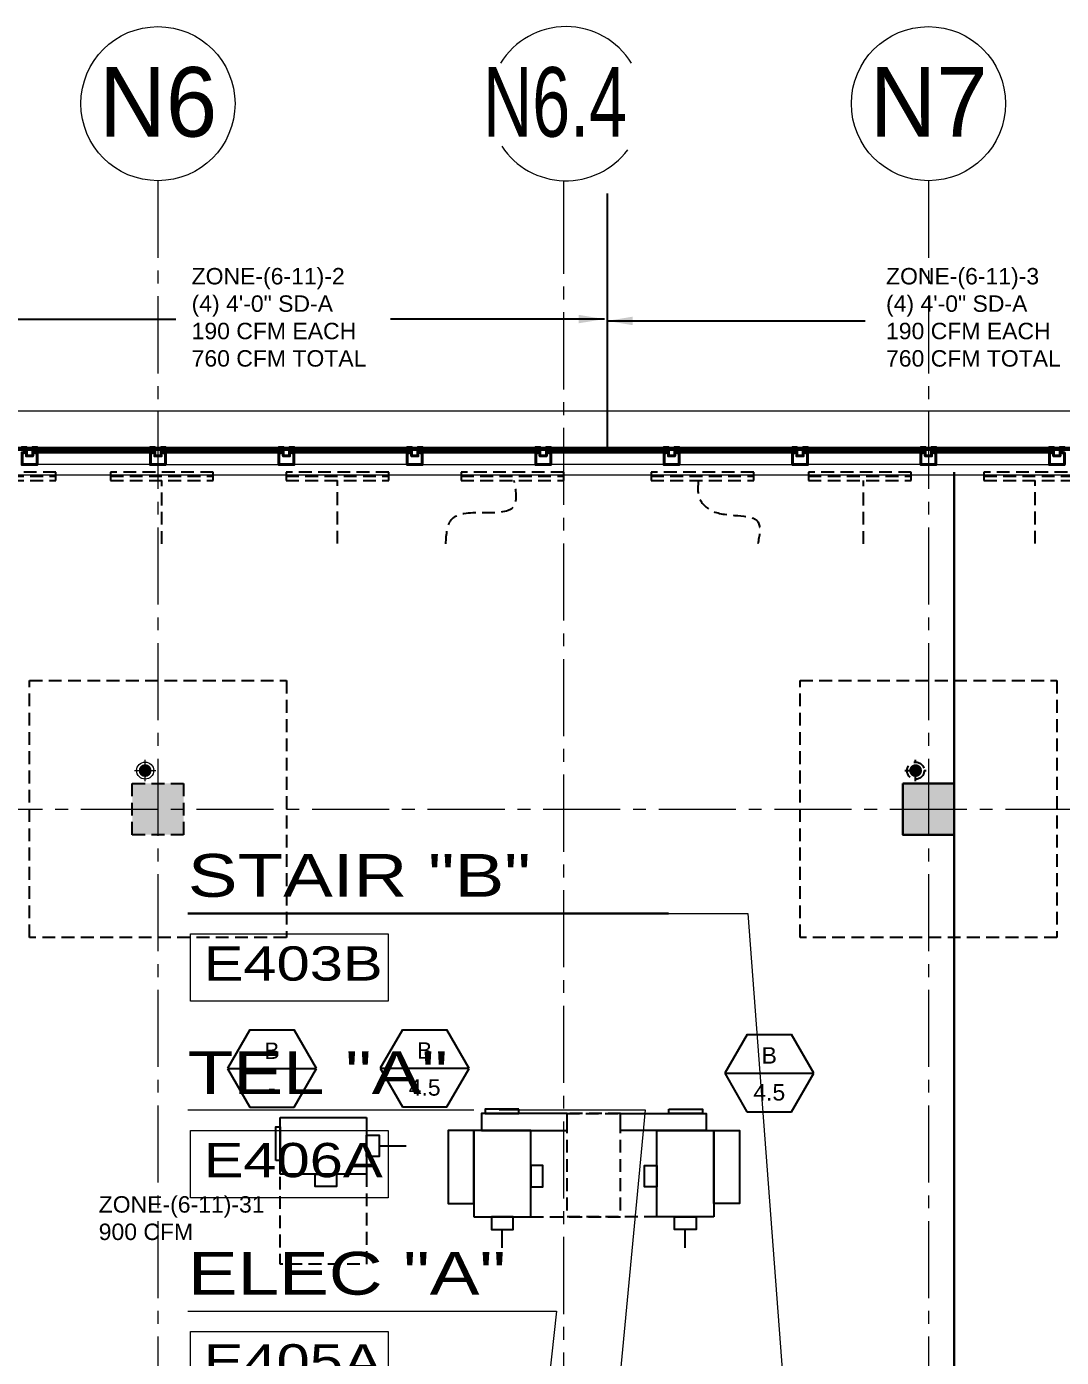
# Model space of a CAD drawing. Header units: inches. Extents: x -26012 to 27, y -3347 to 2082.
# Drawn here: x -23642 to -23159, y 1118 to 1740 of the extents above; entities that cross this region are included whole.
import ezdxf
from ezdxf.enums import TextEntityAlignment as Align

# ---------------------------------------------------------------- set-up
doc = ezdxf.new("R2010")
doc.units = ezdxf.units.IN
doc.header["$LTSCALE"] = 48
doc.header["$MEASUREMENT"] = 0
for name, pattern in [('A_Column Grid$0$CENTER2', [1.125, 0.75, -0.125, 0.125, -0.125]), ('HIDDEN2', [0.1875, 0.125, -0.0625]), ('NB - 5th floor_plan$0$HIDDEN2', [0.1875, 0.125, -0.0625])]:
    doc.linetypes.add(name, pattern=pattern)
for name, color, linetype in [('A104$0$A-ANNO-PATT-1-12', 8, 'Continuous'), ('A104$0$A-ANNO-PATT-2-12', 8, 'Continuous'), ('A104$0$A-AREA-IDEN', 8, 'Continuous'), ('A104$0$A-COLS-COL2-12', 8, 'Continuous'), ('A104$0$A-FLOR-AWNG', 8, 'Continuous'), ('A104$0$A-FLOR-SLAB', 8, 'Continuous'), ('A104$0$A-FLOR-SLEEVE-4-12', 8, 'Continuous'), ('A104$0$A-GLAZ', 8, 'Continuous'), ('A104$0$A-ROOF-LEAD-4-12', 8, 'Continuous'), ('A104$0$A-Roof-leader', 8, 'Continuous'), ('A104$0$C-PROP', 8, 'Continuous'), ('A_Column Grid$0$A-GRID-1D1-15', 8, 'A_Column Grid$0$CENTER2'), ('A_Column Grid$0$A-GRID-GRD1-15', 8, 'A_Column Grid$0$CENTER2'), ('CLEAR', 1, 'HIDDEN2'), ('HAEQUIP', 94, 'Continuous'), ('M-HVAC-anno', 6, 'Continuous'), ('M-HVAC-blck', 6, 'Continuous'), ('M-HVAC-clrn', 1, 'HIDDEN2'), ('M-HVAC-eqpm-fptd', 94, 'Continuous'), ('M-HVAC-Flex', 5, 'Continuous'), ('M-HVAC-FUTR', 4, 'HIDDEN2'), ('M-HVAC-supp', 93, 'Continuous'), ('M-HVAC-Term-Supp', 92, 'Continuous'), ('M-HVAC-TEXT', 6, 'Continuous'), ('NB - 5th floor_plan$0$STCCOLS1', 1, 'NB - 5th floor_plan$0$HIDDEN2'), ('NB - 5th floor_plan$0$STDROPS', 1, 'NB - 5th floor_plan$0$HIDDEN2'), ('NB - 5th floor_plan$0$STPJ', 1, 'NB - 5th floor_plan$0$HIDDEN2'), ('NB - 5th floor_plan$0$STWETSTACK', 1, 'NB - 5th floor_plan$0$HIDDEN2'), ('XREF', 8, 'Continuous')]:
    doc.layers.add(name, color=color, linetype=linetype)
doc.styles.add('A104$0$Arial', font='arial.ttf', dxfattribs={"height": 0.076839})
doc.styles.add('A104$0$style-Arial', font='arial.ttf')
doc.styles.add('A_Column Grid$0$Style-Arial', font='arial.ttf')
doc.styles.add('M08', font='arial.ttf', dxfattribs={"height": 7.68})
doc.styles.get("Standard").update_dxf_attribs({"font": 'simplex.shx'})
doc.dimstyles.new('STANDARD$7', dxfattribs={"dimtxt": 0.18, "dimasz": 0.125, "dimexe": 0.18, "dimexo": 0.06, "dimgap": 0.09, "dimtad": 0, "dimtih": 1, "dimtoh": 1, "dimdec": 4, "dimzin": 0, "dimdsep": 46, "dimtxsty": 'Standard', "dimcen": 0.09, "dimadec": 0, "dimazin": 0, "dimtfac": 1, "dimtdec": 4, "dimtofl": 0, "dimtmove": 0, "dimatfit": 3, "dimfxl": 1, "dimtolj": 1, "dimtzin": 0, "dimarcsym": 0})

# ---------------------------------------------------------------- blocks, each defined once
blk = doc.blocks.new('A104')
at = {"layer": 'A104$0$A-ROOF-LEAD-4-12', "lineweight": 13}
h = blk.add_hatch(color=256, dxfattribs=at)
edge = h.paths.add_edge_path()
edge.add_arc((-23587.0236, 1392.095), 3, 0, 360)
at = {"layer": 'A104$0$A-Roof-leader', "lineweight": 13}
h = blk.add_hatch(color=256, dxfattribs=at)
edge = h.paths.add_edge_path()
edge.add_arc((-23587.0236, 1392.095), 3, 0, 360)
h = blk.add_hatch(color=256, dxfattribs=at)
edge = h.paths.add_edge_path()
edge.add_arc((-23227.0236, 1392.095), 3, 0, 360)
at = {"layer": 'A104$0$A-ANNO-PATT-1-12', "lineweight": 30}
blk.add_solid([(-23569.0236, 1362.095), (-23569.0236, 1386.095), (-23593.0236, 1362.095), (-23593.0236, 1386.095)], dxfattribs=at)
at = {"layer": 'A104$0$A-ANNO-PATT-2-12', "lineweight": 30}
blk.add_solid([(-23209.0236, 1362.095), (-23209.0236, 1386.095), (-23233.0236, 1362.095), (-23233.0236, 1386.095)], dxfattribs=at)
at = {"layer": 'A104$0$A-AREA-IDEN', "lineweight": 30}
blk.add_line((-23567.0737, 1325.3785, 0.2066), (-23342.5379, 1325.3785, 0.2066), dxfattribs=at)
at = {"layer": 'A104$0$A-AREA-IDEN', "lineweight": 13}
for p, q in [((-23567.0737, 1233.5393, 0.2066), (-23433.4922, 1233.5393, 0.2066)), ((-23567.0737, 1139.502, 0.2066), (-23410.8926, 1139.502, 0.2066))]:
    blk.add_line(p, q, dxfattribs=at)
at = {"layer": 'A104$0$A-AREA-IDEN', "lineweight": 0, "elevation": 0.2066, "flags": 128}
for points in [[(-23342.5379, 1325.3785), (-23305.4204, 1325.3785), (-23278.459, 967.614)], [(-23421.5321, 1233.5393), (-23353.4468, 1233.5393), (-23393.9075, 805.6001)], [(-23410.8926, 1139.502), (-23394.8812, 1139.5163), (-23423.755, 874.7674)]]:
    blk.add_lwpolyline(points, dxfattribs=at)
at = {"layer": 'A104$0$A-AREA-IDEN', "lineweight": 13}
for points in [[(-23565.8739, 1315.8618, 0.2066), (-23473.4359, 1315.8618, 0.2066), (-23473.4359, 1284.3323, 0.2066), (-23565.8739, 1284.3323, 0.2066)], [(-23565.8739, 1224.0226, 0.2066), (-23473.4359, 1224.0226, 0.2066), (-23473.4359, 1192.4931, 0.2066), (-23565.8739, 1192.4931, 0.2066)], [(-23565.8739, 1129.9853, 0.2066), (-23473.4359, 1129.9853, 0.2066), (-23473.4359, 1098.4557, 0.2066), (-23565.8739, 1098.4557, 0.2066)]]:
    blk.add_3dface(points, dxfattribs=at)
at = {"layer": 'A104$0$A-COLS-COL2-12', "lineweight": 30}
blk.add_3dface([(-23233.0236, 1386.095), (-23209.0236, 1386.095), (-23209.0236, 1362.095), (-23233.0236, 1362.095)], dxfattribs=at)
at = {"layer": 'A104$0$A-FLOR-AWNG', "lineweight": 0}
blk.add_line((-24033.7396, 1560.0949), (-21043.1174, 1560.0949), dxfattribs=at)
at = {"layer": 'A104$0$A-FLOR-SLAB', "lineweight": 0, "flags": 128}
blk.add_lwpolyline([(-23869.2731, 1530.3475), (-21072.7739, 1530.3449), (-21072.7739, -6.1545), (-22489.2736, -6.1545), (-22489.2736, 53.8448), (-22872.7736, 53.8448), (-22872.7736, -6.1545), (-24409.272, -6.1545)], dxfattribs=at)
at = {"layer": 'A104$0$A-FLOR-SLEEVE-4-12', "lineweight": 0}
for p, q in [((-23587.0236, 1387.095), (-23587.0236, 1397.095)), ((-23592.0236, 1392.095), (-23582.0236, 1392.095))]:
    blk.add_line(p, q, dxfattribs=at)
at = {"layer": 'A104$0$A-FLOR-SLEEVE-4-12', "lineweight": 13}
blk.add_circle((-23587.0236, 1392.095), 4, dxfattribs=at)
at = {"layer": 'A104$0$A-GLAZ', "lineweight": 0}
for p, q in [((-21060.0239, 1543.0949), (-23882.0254, 1543.0991)), ((-23583.7745, 1541.8475), (-23638.2745, 1541.8475)), ((-23578.2745, 1541.8475), (-23523.7745, 1541.8475)), ((-23463.7751, 1541.8475), (-23518.2751, 1541.8475)), ((-23458.2751, 1541.8475), (-23403.7751, 1541.8475)), ((-23343.7757, 1541.8475), (-23398.2757, 1541.8475)), ((-23338.2757, 1541.8475), (-23283.7757, 1541.8475)), ((-23223.7762, 1541.8475), (-23278.2762, 1541.8475)), ((-23218.2762, 1541.8475), (-23163.7762, 1541.8475)), ((-23583.7745, 1541.3475), (-23638.2745, 1541.3475)), ((-23578.2745, 1541.3475), (-23523.7745, 1541.3475)), ((-23463.7751, 1541.3475), (-23518.2751, 1541.3475)), ((-23458.2751, 1541.3475), (-23403.7751, 1541.3475)), ((-23343.7757, 1541.3475), (-23398.2757, 1541.3475)), ((-23338.2757, 1541.3475), (-23283.7757, 1541.3475)), ((-23223.7762, 1541.3475), (-23278.2762, 1541.3475)), ((-23218.2762, 1541.3475), (-23163.7762, 1541.3475)), ((-23584.5245, 1535.0975), (-23637.5245, 1535.0975)), ((-23577.5245, 1535.0975), (-23524.5245, 1535.0975)), ((-23464.5251, 1535.0975), (-23517.5251, 1535.0975)), ((-23457.5251, 1535.0975), (-23404.5251, 1535.0975)), ((-23344.5257, 1535.0975), (-23397.5257, 1535.0975)), ((-23337.5257, 1535.0975), (-23284.5257, 1535.0975)), ((-23224.5262, 1535.0975), (-23277.5262, 1535.0975)), ((-23217.5262, 1535.0975), (-23164.5262, 1535.0975))]:
    blk.add_line(p, q, dxfattribs=at)
at = {"layer": 'A104$0$A-GLAZ', "lineweight": 40}
for p, q in [((-23583.7745, 1542.0975), (-23638.2745, 1542.0975)), ((-23638.2745, 1540.8475), (-23638.2745, 1542.0975)), ((-23583.7745, 1540.8475), (-23583.7745, 1542.0975)), ((-23578.2745, 1540.8475), (-23578.2745, 1542.0975)), ((-23578.2745, 1542.0975), (-23523.7745, 1542.0975)), ((-23523.7745, 1540.8475), (-23523.7745, 1542.0975)), ((-23463.7751, 1542.0975), (-23518.2751, 1542.0975)), ((-23518.2751, 1540.8475), (-23518.2751, 1542.0975)), ((-23463.7751, 1540.8475), (-23463.7751, 1542.0975)), ((-23458.2751, 1540.8475), (-23458.2751, 1542.0975)), ((-23458.2751, 1542.0975), (-23403.7751, 1542.0975)), ((-23403.7751, 1540.8475), (-23403.7751, 1542.0975)), ((-23343.7757, 1542.0975), (-23398.2757, 1542.0975)), ((-23398.2757, 1540.8475), (-23398.2757, 1542.0975)), ((-23343.7757, 1540.8475), (-23343.7757, 1542.0975)), ((-23338.2757, 1540.8475), (-23338.2757, 1542.0975)), ((-23338.2757, 1542.0975), (-23283.7757, 1542.0975)), ((-23283.7757, 1540.8475), (-23283.7757, 1542.0975)), ((-23223.7762, 1542.0975), (-23278.2762, 1542.0975)), ((-23278.2762, 1540.8475), (-23278.2762, 1542.0975)), ((-23223.7762, 1540.8475), (-23223.7762, 1542.0975)), ((-23218.2762, 1540.8475), (-23218.2762, 1542.0975)), ((-23218.2762, 1542.0975), (-23163.7762, 1542.0975)), ((-23163.7762, 1540.8475), (-23163.7762, 1542.0975)), ((-23583.7745, 1540.8475), (-23638.2745, 1540.8475)), ((-23578.2745, 1540.8475), (-23523.7745, 1540.8475)), ((-23463.7751, 1540.8475), (-23518.2751, 1540.8475)), ((-23458.2751, 1540.8475), (-23403.7751, 1540.8475)), ((-23343.7757, 1540.8475), (-23398.2757, 1540.8475)), ((-23338.2757, 1540.8475), (-23283.7757, 1540.8475)), ((-23223.7762, 1540.8475), (-23278.2762, 1540.8475)), ((-23218.2762, 1540.8475), (-23163.7762, 1540.8475))]:
    blk.add_line(p, q, dxfattribs=at)
at = {"layer": 'A104$0$A-GLAZ', "lineweight": 40, "flags": 128}
for points in [[(-23641.0242, 1539.0975), (-23642.5239, 1539.0975), (-23642.5239, 1543.0975), (-23644.5239, 1543.0975), (-23644.5239, 1542.3475), (-23643.5239, 1542.3475), (-23643.5239, 1540.5975), (-23644.5239, 1540.5975), (-23644.5239, 1535.0975), (-23641.0242, 1535.0975)], [(-23641.0242, 1539.0975), (-23639.5245, 1539.0975), (-23639.5245, 1543.0975), (-23637.5245, 1543.0975), (-23637.5245, 1542.3475), (-23638.5245, 1542.3475), (-23638.5245, 1540.5975), (-23637.5245, 1540.5975), (-23637.5245, 1535.0975), (-23641.0242, 1535.0975)], [(-23581.0242, 1539.0975), (-23582.5245, 1539.0975), (-23582.5245, 1543.0975), (-23584.5245, 1543.0975), (-23584.5245, 1542.3475), (-23583.5245, 1542.3475), (-23583.5245, 1540.5975), (-23584.5245, 1540.5975), (-23584.5245, 1535.0975), (-23581.0242, 1535.0975)], [(-23581.0248, 1539.0975), (-23579.5245, 1539.0975), (-23579.5245, 1543.0975), (-23577.5245, 1543.0975), (-23577.5245, 1542.3475), (-23578.5245, 1542.3475), (-23578.5245, 1540.5975), (-23577.5245, 1540.5975), (-23577.5245, 1535.0975), (-23581.0248, 1535.0975)], [(-23521.0248, 1539.0975), (-23522.5245, 1539.0975), (-23522.5245, 1543.0975), (-23524.5245, 1543.0975), (-23524.5245, 1542.3475), (-23523.5245, 1542.3475), (-23523.5245, 1540.5975), (-23524.5245, 1540.5975), (-23524.5245, 1535.0975), (-23521.0248, 1535.0975)], [(-23521.0248, 1539.0975), (-23519.5251, 1539.0975), (-23519.5251, 1543.0975), (-23517.5251, 1543.0975), (-23517.5251, 1542.3475), (-23518.5251, 1542.3475), (-23518.5251, 1540.5975), (-23517.5251, 1540.5975), (-23517.5251, 1535.0975), (-23521.0248, 1535.0975)], [(-23461.0248, 1539.0975), (-23462.5251, 1539.0975), (-23462.5251, 1543.0975), (-23464.5251, 1543.0975), (-23464.5251, 1542.3475), (-23463.5251, 1542.3475), (-23463.5251, 1540.5975), (-23464.5251, 1540.5975), (-23464.5251, 1535.0975), (-23461.0248, 1535.0975)], [(-23461.0254, 1539.0975), (-23459.5251, 1539.0975), (-23459.5251, 1543.0975), (-23457.5251, 1543.0975), (-23457.5251, 1542.3475), (-23458.5251, 1542.3475), (-23458.5251, 1540.5975), (-23457.5251, 1540.5975), (-23457.5251, 1535.0975), (-23461.0254, 1535.0975)], [(-23401.0254, 1539.0975), (-23402.5251, 1539.0975), (-23402.5251, 1543.0975), (-23404.5251, 1543.0975), (-23404.5251, 1542.3475), (-23403.5251, 1542.3475), (-23403.5251, 1540.5975), (-23404.5251, 1540.5975), (-23404.5251, 1535.0975), (-23401.0254, 1535.0975)], [(-23401.0254, 1539.0975), (-23399.5257, 1539.0975), (-23399.5257, 1543.0975), (-23397.5257, 1543.0975), (-23397.5257, 1542.3475), (-23398.5257, 1542.3475), (-23398.5257, 1540.5975), (-23397.5257, 1540.5975), (-23397.5257, 1535.0975), (-23401.0254, 1535.0975)], [(-23341.0254, 1539.0975), (-23342.5257, 1539.0975), (-23342.5257, 1543.0975), (-23344.5257, 1543.0975), (-23344.5257, 1542.3475), (-23343.5257, 1542.3475), (-23343.5257, 1540.5975), (-23344.5257, 1540.5975), (-23344.5257, 1535.0975), (-23341.0254, 1535.0975)], [(-23341.026, 1539.0975), (-23339.5257, 1539.0975), (-23339.5257, 1543.0975), (-23337.5257, 1543.0975), (-23337.5257, 1542.3475), (-23338.5257, 1542.3475), (-23338.5257, 1540.5975), (-23337.5257, 1540.5975), (-23337.5257, 1535.0975), (-23341.026, 1535.0975)], [(-23281.026, 1539.0975), (-23282.5257, 1539.0975), (-23282.5257, 1543.0975), (-23284.5257, 1543.0975), (-23284.5257, 1542.3475), (-23283.5257, 1542.3475), (-23283.5257, 1540.5975), (-23284.5257, 1540.5975), (-23284.5257, 1535.0975), (-23281.026, 1535.0975)], [(-23281.026, 1539.0975), (-23279.5262, 1539.0975), (-23279.5262, 1543.0975), (-23277.5262, 1543.0975), (-23277.5262, 1542.3475), (-23278.5262, 1542.3475), (-23278.5262, 1540.5975), (-23277.5262, 1540.5975), (-23277.5262, 1535.0975), (-23281.026, 1535.0975)], [(-23221.026, 1539.0975), (-23222.5262, 1539.0975), (-23222.5262, 1543.0975), (-23224.5262, 1543.0975), (-23224.5262, 1542.3475), (-23223.5262, 1542.3475), (-23223.5262, 1540.5975), (-23224.5262, 1540.5975), (-23224.5262, 1535.0975), (-23221.026, 1535.0975)], [(-23221.0265, 1539.0975), (-23219.5262, 1539.0975), (-23219.5262, 1543.0975), (-23217.5262, 1543.0975), (-23217.5262, 1542.3475), (-23218.5262, 1542.3475), (-23218.5262, 1540.5975), (-23217.5262, 1540.5975), (-23217.5262, 1535.0975), (-23221.0265, 1535.0975)], [(-23161.0265, 1539.0975), (-23162.5262, 1539.0975), (-23162.5262, 1543.0975), (-23164.5262, 1543.0975), (-23164.5262, 1542.3475), (-23163.5262, 1542.3475), (-23163.5262, 1540.5975), (-23164.5262, 1540.5975), (-23164.5262, 1535.0975), (-23161.0265, 1535.0975)], [(-23161.0265, 1539.0975), (-23159.5268, 1539.0975), (-23159.5268, 1543.0975), (-23157.5268, 1543.0975), (-23157.5268, 1542.3475), (-23158.5268, 1542.3475), (-23158.5268, 1540.5975), (-23157.5268, 1540.5975), (-23157.5268, 1535.0975), (-23161.0265, 1535.0975)]]:
    blk.add_lwpolyline(points, dxfattribs=at)
at = {"layer": 'A104$0$C-PROP', "lineweight": 40, "flags": 128}
blk.add_lwpolyline([(-25004.5437, -676.9041), (-24022.0239, 1542.095), (-21061.0239, 1542.095), (-21061.0239, -676.9042)], dxfattribs=at)
at = {"layer": 'A104$0$A-AREA-IDEN', "lineweight": 30, "style": 'A104$0$style-Arial', "width": 1.246875}
blk.add_text('E403B', height=16, dxfattribs=at).set_placement((-23559.6898, 1293.975, 0.2066))
at = {"layer": 'A104$0$A-AREA-IDEN', "lineweight": 13, "style": 'A104$0$style-Arial', "width": 1.246875}
for s, p in [('E406A', (-23559.6898, 1202.1358, 0.2066)), ('E405A', (-23559.6898, 1108.0985, 0.2066))]:
    blk.add_text(s, height=16, dxfattribs=at).set_placement(p)
at = {"layer": 'A104$0$A-AREA-IDEN', "lineweight": 30, "insert": (-23567.0747, 1332.8575, 0.2066), "char_height": 19.999996, "attachment_point": 7, "line_spacing_factor": 0.6, "style": 'A104$0$Arial'}
blk.add_mtext('\\H1x;\\W1.24688;STAIR "B"', dxfattribs=at)
at = {"layer": 'A104$0$A-AREA-IDEN', "lineweight": 13, "char_height": 19.999996, "attachment_point": 7, "line_spacing_factor": 0.6, "style": 'A104$0$Arial'}
for s, insert in [('\\H1x;\\W1.24688;TEL "A"', (-23567.0747, 1241.0183, 0.2066)), ('\\H1x;\\W1.24688;ELEC "A"', (-23567.0747, 1146.981, 0.2066))]:
    blk.add_mtext(s, dxfattribs=dict(at, insert=insert))
blk = doc.blocks.new('NB - 5th floor_plan')
at = {"layer": 'NB - 5th floor_plan$0$STCCOLS1', "color": 1, "linetype": 'NB - 5th floor_plan$0$HIDDEN2'}
for points in [[(-23593.02, 1386.09), (-23569.02, 1386.09), (-23569.02, 1362.09), (-23593.02, 1362.09)], [(-23233.02, 1386.09), (-23209.02, 1386.09), (-23209.02, 1362.09), (-23233.02, 1362.09)]]:
    blk.add_lwpolyline(points, close=True, dxfattribs=at)
at = {"layer": 'NB - 5th floor_plan$0$STDROPS', "color": 1, "linetype": 'NB - 5th floor_plan$0$HIDDEN2'}
for points in [[(-23641.02, 1434.12), (-23521.02, 1434.12), (-23521.02, 1314.12), (-23641.02, 1314.12)], [(-23281.02, 1434.12), (-23161.02, 1434.12), (-23161.02, 1314.12), (-23281.02, 1314.12)]]:
    blk.add_lwpolyline(points, close=True, dxfattribs=at)
at = {"layer": 'NB - 5th floor_plan$0$STPJ', "color": 1, "linetype": 'NB - 5th floor_plan$0$HIDDEN2', "const_width": 1}
blk.add_lwpolyline([(-23209.02, 1531.6), (-23209.02, -7.4)], dxfattribs=at)
at = {"layer": 'NB - 5th floor_plan$0$STWETSTACK', "color": 1, "linetype": 'NB - 5th floor_plan$0$HIDDEN2'}
for p, q in [((-23227.02, 1387.09, -0.01), (-23227.02, 1397.09, -0.01)), ((-23232.02, 1392.09, -0.01), (-23222.02, 1392.09, -0.01))]:
    blk.add_line(p, q, dxfattribs=at)
blk.add_circle((-23227.02, 1392.09, -0.01), 4, dxfattribs=at)
blk = doc.blocks.new('A_Column Grid')
at = {"layer": 'A_Column Grid$0$A-GRID-1D1-15', "linetype": 'Continuous', "lineweight": 13}
for centre in [(-23581.02, 1703.67), (-23221.02, 1703.67)]:
    blk.add_circle(centre, 36, dxfattribs=at)
for start, end in [(31.64573, 148.29176), (213.51332, 323.17519)]:
    blk.add_arc((-23390.37, 1703.65), 36, start, end, dxfattribs=at)
at = {"layer": 'A_Column Grid$0$A-GRID-GRD1-15', "lineweight": 0}
for p, q in [((-23581.02, 1667.67), (-23581.02, -2700.91)), ((-23221.02, 1667.67), (-23221.02, -2700.91)), ((-23391.41, 382.21), (-23391.41, 1655.99)), ((-23941.02, 1374.09), (-20840.23, 1374.09))]:
    blk.add_line(p, q, dxfattribs=at)
at = {"layer": 'A_Column Grid$0$A-GRID-GRD1-15', "linetype": 'Continuous', "lineweight": 0}
blk.add_line((-23391.41, 1640.04), (-23391.41, 1667.67), dxfattribs=at)
at = {"layer": 'A_Column Grid$0$A-GRID-1D1-15', "linetype": 'Continuous', "lineweight": 13, "style": 'A_Column Grid$0$Style-Arial'}
for s, width, p in [('N6', 0.95, (-23608.48, 1688.27)), ('N6.4', 0.701538, (-23429.14, 1688.25)), ('N7', 0.95, (-23248.48, 1688.27))]:
    blk.add_text(s, height=32.5, dxfattribs=dict(at, width=width)).set_placement(p)
blk = doc.blocks.new('A$C4BF10DA9')
at = {"layer": 'M-HVAC-clrn', "flags": 128}
blk.add_lwpolyline([(6, 42), (6, 0), (54.25, 0), (54.25, 25)], dxfattribs=at)
at = {"layer": 'M-HVAC-eqpm-fptd'}
for p, q in [((6, 68.5), (6, 42)), ((46.25, 68.5), (6, 68.5)), ((46.25, 42), (46.25, 68.5)), ((6, 42), (46.25, 42))]:
    blk.add_line(p, q, dxfattribs=at)
for points in [[(12.25, 68.5), (46.25, 68.5), (46.25, 80.5), (12.25, 80.5)], [(46.25, 25), (54.25, 25), (54.25, 65), (46.25, 65)], [(6, 50.25), (6, 60.25), (0, 60.25), (0, 50.25)], [(30, 42), (20, 42), (20, 36.25), (30, 36.25)]]:
    blk.add_lwpolyline(points, close=True, dxfattribs=at)
at = {"layer": 'M-HVAC-supp'}
blk.add_lwpolyline([(56.25, 47.5), (56.25, 63.25), (54.25, 63.25), (54.25, 47.5)], close=True, dxfattribs=at)
blk = doc.blocks.new('A$C73FD2CE6')
at = {"layer": 'M-HVAC-blck'}
for p, q in [((10.41, 36), (0, 18.01)), ((10.41, 36), (31.18, 36)), ((41.57, 17.97), (31.18, 36)), ((0, 18.01), (10.37, 0)), ((0.01, 17.99), (41.56, 17.99)), ((31.17, 0), (41.57, 17.97)), ((10.37, 0), (31.17, 0))]:
    blk.add_line(p, q, dxfattribs=at)
at = {"layer": 'M-HVAC-TEXT', "style": 'M08'}
for tag, p in [('2', (20.78, 26.3)), ('1', (20.78, 8.99))]:
    blk.add_attdef(tag, text='', height=7.68, dxfattribs=at).set_placement(p, align=Align.MIDDLE)
blk = doc.blocks.new('FPTD INT')
at = {"layer": 'CLEAR', "flags": 128}
blk.add_lwpolyline([(-26603.13, -1659.44), (-26603.13, -1701.44), (-26562.88, -1701.44), (-26562.88, -1659.44)], dxfattribs=at)
at = {"layer": 'HAEQUIP'}
for p, q in [((-26562.88, -1632.94), (-26603.13, -1632.94)), ((-26603.13, -1632.94), (-26603.13, -1659.44)), ((-26562.88, -1659.44), (-26562.88, -1632.94)), ((-26603.13, -1659.44), (-26562.88, -1659.44))]:
    blk.add_line(p, q, dxfattribs=at)
for points in [[(-26603.13, -1651.19), (-26603.13, -1641.19), (-26609.13, -1641.19), (-26609.13, -1651.19)], [(-26560.88, -1653.01), (-26560.88, -1637.26), (-26562.88, -1637.26), (-26562.88, -1653.01)], [(-26579.13, -1659.44), (-26589.13, -1659.44), (-26589.13, -1665.19), (-26579.13, -1665.19)]]:
    blk.add_lwpolyline(points, close=True, dxfattribs=at)
blk = doc.blocks.new('SD-A')
at = {"layer": 'M-HVAC-FUTR'}
for p, q in [((2473.34, 316.58), (2425.34, 316.58)), ((2425.34, 316.58), (2425.34, 312.58)), ((2473.34, 314.58), (2425.34, 314.58)), ((2425.34, 312.58), (2473.34, 312.58)), ((2473.34, 312.58), (2473.34, 316.58))]:
    blk.add_line(p, q, dxfattribs=at)

msp = doc.modelspace()

# ---------------------------------------------------------------- linework, layer by layer
at = {"layer": 'M-HVAC-anno'}
msp.add_line((-23371.03, 1541.69), (-23371.03, 1661.69), dxfattribs=at)
msp.add_line((-23371.03, 1541.69), (-23371.03, 1661.69), dxfattribs=at)
at = {"layer": 'M-HVAC-Flex'}
for p, q in [((-23477.64, 1216.82, 0), (-23465, 1216.82, 0)), ((-23420.12, 1169.16), (-23420.12, 1177.64)), ((-23334.62, 1169.16), (-23334.62, 1177.64))]:
    msp.add_line(p, q, dxfattribs=at)
at = {"layer": 'M-HVAC-FUTR'}
for points in [[(-23579.17, 1498.01, 0), (-23579.19, 1527.6, 0)], [(-23497.19, 1498.14, 0), (-23497.19, 1527.6, 0)], [(-23446.52, 1498.01), (-23443.58, 1509.72), (-23414.52, 1515.91), (-23414.52, 1527.6, 0)], [(-23328.51, 1527.6, 0), (-23328.18, 1519.73), (-23320.77, 1512.9), (-23300.38, 1507.73), (-23300.74, 1498.01)], [(-23251.36, 1498.01, 0), (-23251.38, 1527.6, 0)], [(-23171.09, 1498.14, 0), (-23171.09, 1527.6, 0)]]:
    msp.add_spline(points, degree=3, dxfattribs=at)

# ---------------------------------------------------------------- block references
at = {"layer": 'M-HVAC-blck'}
for p, values in [((-23548.54, 1234.92, 0), {'2': 'B', '1': '-'}), ((-23477.21, 1235.03), {'2': 'B', '1': '4.5'}), ((-23316.18, 1232.75), {'2': 'B', '1': '4.5'})]:
    msp.add_blockref('A$C73FD2CE6', p, dxfattribs=at).add_auto_attribs(values)
at = {"layer": 'M-HVAC-eqpm-fptd', "xscale": -1}
msp.add_blockref('FPTD INT', (-50086.77, 2863.01, 0), dxfattribs=at)
at = {"layer": 'M-HVAC-FUTR', "rotation": 90.00000000000001}
msp.add_blockref('A$C4BF10DA9', (-23364.87, 1177.64), dxfattribs=at)
at = {"layer": 'M-HVAC-FUTR', "xscale": -1, "rotation": 270}
msp.add_blockref('A$C4BF10DA9', (-23389.87, 1177.64), dxfattribs=at)
at = {"layer": 'M-HVAC-Term-Supp', "rotation": 180}
for p in [(-21203.39, 1844.17, 0), (-21129.85, 1844.17, 0), (-21047.85, 1844.17, 0), (-20966.07, 1844.17, 0), (-20877.29, 1844.17, 0), (-20803.75, 1844.17, 0), (-20721.75, 1844.17, 0)]:
    msp.add_blockref('SD-A', p, dxfattribs=at)
at = {"layer": 'XREF'}
for name in ['A_Column Grid', 'A104', 'NB - 5th floor_plan']:
    msp.add_blockref(name, (0, 0), dxfattribs=at)

# ---------------------------------------------------------------- texts
at = {"layer": 'M-HVAC-anno', "char_height": 7.68, "width": 88.2868, "attachment_point": 1, "style": 'M08'}
for s, insert in [('ZONE-(6-11)-2\\P(4) 4\'-0" SD-A\\P190 CFM EACH\\P760 CFM TOTAL', (-23565.3, 1626.91)), ('ZONE-(6-11)-3\\P(4) 4\'-0" SD-A\\P190 CFM EACH\\P760 CFM TOTAL', (-23240.84, 1626.91)), ('ZONE-(6-11)-31\\P900 CFM ', (-23608.71, 1193.27, 0))]:
    msp.add_mtext(s, dxfattribs=dict(at, insert=insert))

# ---------------------------------------------------------------- leaders
at = {"layer": 'M-HVAC-anno'}
for points in [[(-23700.92, 1602.93), (-23572.75, 1602.93)], [(-23372.45, 1603.04), (-23472.39, 1603.04)], [(-23371.24, 1602.18), (-23250.51, 1602.18)]]:
    msp.add_leader(points, dimstyle='STANDARD$7', override={"dimscale": 96, "dimgap": 0.09, "dimtad": 0}, dxfattribs=at)

doc.saveas('drawing.dxf')
